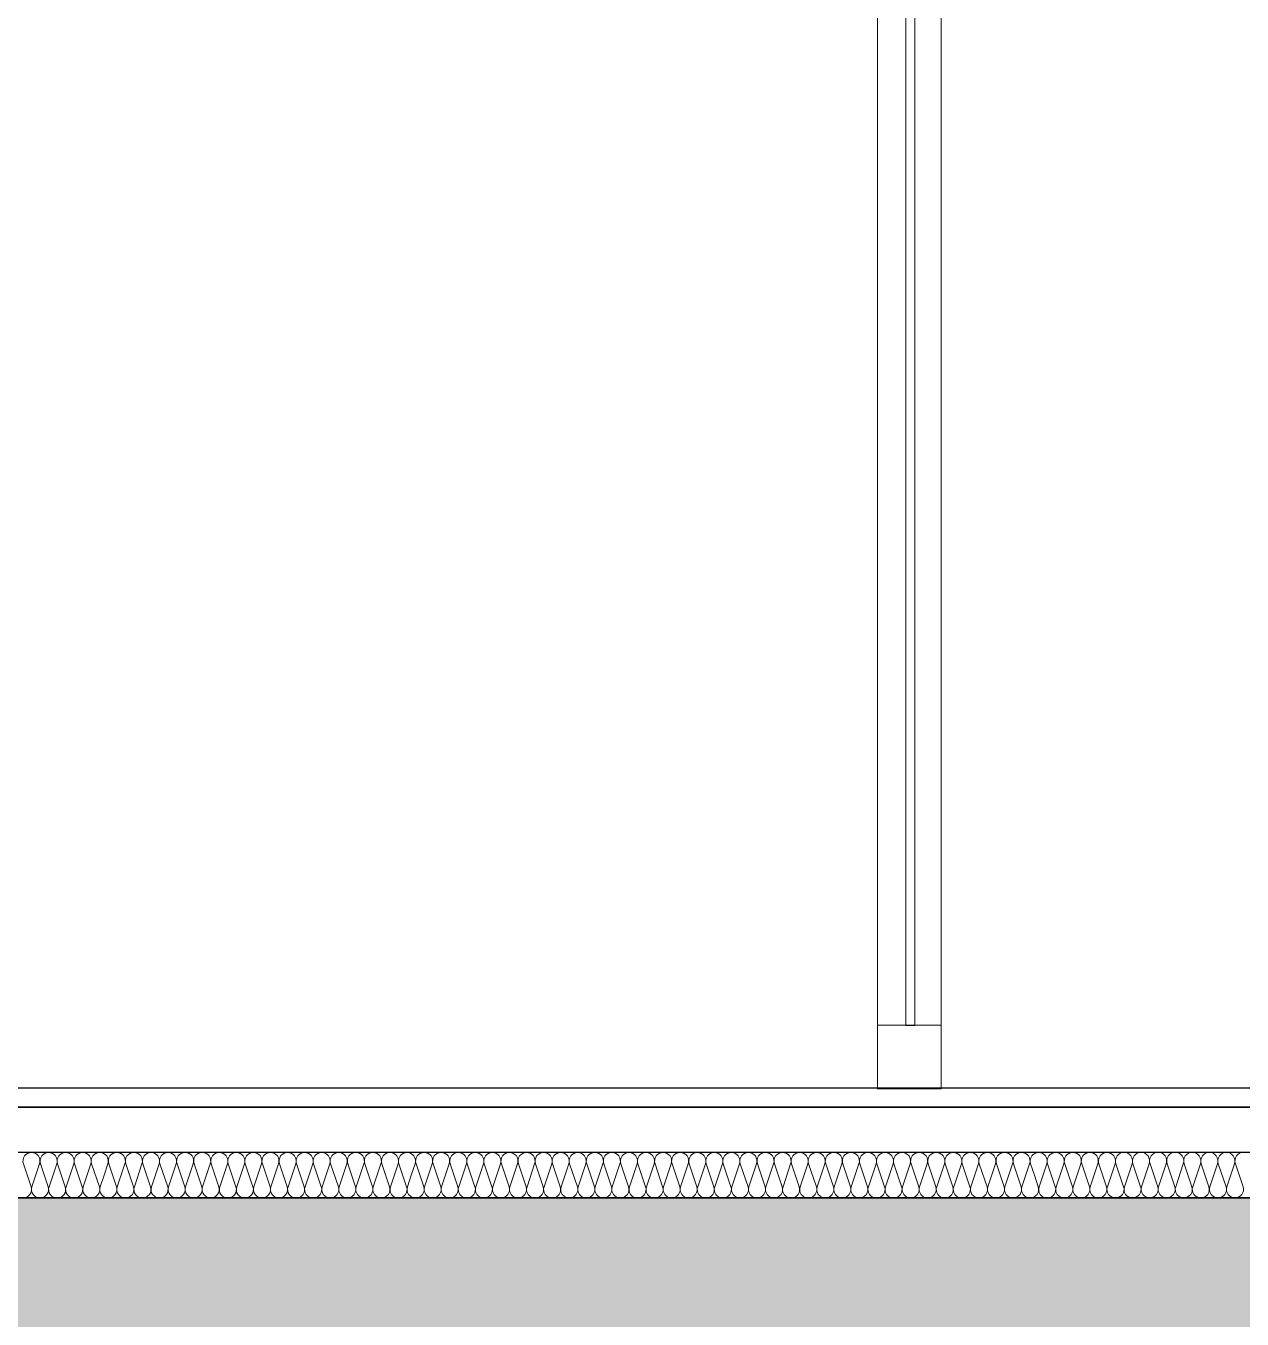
# Model space of a CAD drawing. Header units: metres. Extents: x 1838950 to 1842843, y 5171318 to 5174224.
# Drawn here: x 1841205.13 to 1841206.465, y 5171396.759 to 5171398.179 of the extents above; entities that cross this region are included whole.
import ezdxf

# ---------------------------------------------------------------- set-up
doc = ezdxf.new("R2010")
doc.units = ezdxf.units.M
doc.header["$LTSCALE"] = 0.0254
doc.layers.add('00 CHAZAL Coupe A.5', color=7, linetype='Continuous', lineweight=18)

# ---------------------------------------------------------------- blocks, each defined once
blk = doc.blocks.new('Groupe-1882-1')
at = {"layer": '00 CHAZAL Coupe A.5', "color": 7, "linetype": 'Continuous', "lineweight": 13, "flags": 128}
for points in [[(1841205.1264, 5171396.8918, 0.511611), (1841205.1353, 5171396.9041), (1841205.1268, 5171396.9295, -0.511611), (1841205.1357, 5171396.9418, -0.511611), (1841205.1446, 5171396.9295), (1841205.1362, 5171396.9041, 0.511611), (1841205.1451, 5171396.8918, 0.511611), (1841205.154, 5171396.9041), (1841205.1456, 5171396.9295, -0.511611), (1841205.1545, 5171396.9418, -0.511611), (1841205.1634, 5171396.9295), (1841205.155, 5171396.9041, 0.511611), (1841205.1639, 5171396.8918, 0.511611), (1841205.1728, 5171396.9041), (1841205.1643, 5171396.9295, -0.511611), (1841205.1732, 5171396.9418, -0.511611), (1841205.1821, 5171396.9295), (1841205.1737, 5171396.9041, 0.511611), (1841205.1826, 5171396.8918, 0.511611), (1841205.1915, 5171396.9041), (1841205.1831, 5171396.9295, -0.511611), (1841205.192, 5171396.9418, -0.511611), (1841205.2009, 5171396.9295), (1841205.1925, 5171396.9041, 0.511611), (1841205.2014, 5171396.8918, 0.511611), (1841205.2103, 5171396.9041), (1841205.2018, 5171396.9295, -0.511611), (1841205.2107, 5171396.9418, -0.511611), (1841205.2196, 5171396.9295), (1841205.2154, 5171396.9168)], [(1841205.2154, 5171396.9168), (1841205.2112, 5171396.9041, 0.511611), (1841205.2201, 5171396.8918, 0.511611), (1841205.229, 5171396.9041), (1841205.2206, 5171396.9295, -0.511611), (1841205.2295, 5171396.9418, -0.511611), (1841205.2384, 5171396.9295), (1841205.23, 5171396.9041, 0.511611), (1841205.2389, 5171396.8918, 0.511611), (1841205.2478, 5171396.9041), (1841205.2393, 5171396.9295, -0.511611), (1841205.2482, 5171396.9418, -0.511611), (1841205.2571, 5171396.9295), (1841205.2487, 5171396.9041, 0.511611), (1841205.2576, 5171396.8918, 0.511611), (1841205.2665, 5171396.9041), (1841205.2581, 5171396.9295, -0.511611), (1841205.267, 5171396.9418, -0.511611), (1841205.2759, 5171396.9295), (1841205.2675, 5171396.9041, 0.511611), (1841205.2764, 5171396.8918, 0.511611), (1841205.2853, 5171396.9041), (1841205.2768, 5171396.9295, -0.511611), (1841205.2857, 5171396.9418, -0.511611), (1841205.2946, 5171396.9295), (1841205.2862, 5171396.9041, 0.511611), (1841205.2951, 5171396.8918, 0.511611), (1841205.304, 5171396.9041), (1841205.2956, 5171396.9295, -0.511611), (1841205.3045, 5171396.9418, -0.511611), (1841205.3134, 5171396.9295), (1841205.305, 5171396.9041, 0.511611), (1841205.3139, 5171396.8918, 0.511611), (1841205.3228, 5171396.9041), (1841205.3143, 5171396.9295, -0.511611), (1841205.3232, 5171396.9418, -0.511611), (1841205.3321, 5171396.9295), (1841205.3237, 5171396.9041, 0.511611), (1841205.3326, 5171396.8918, 0.511611), (1841205.3415, 5171396.9041), (1841205.3331, 5171396.9295, -0.511611), (1841205.342, 5171396.9418, -0.511611), (1841205.3509, 5171396.9295), (1841205.3425, 5171396.9041, 0.511611), (1841205.3514, 5171396.8918, 0.511611), (1841205.3603, 5171396.9041), (1841205.3518, 5171396.9295, -0.511611), (1841205.3607, 5171396.9418, -0.511611), (1841205.3696, 5171396.9295), (1841205.3612, 5171396.9041, 0.511611), (1841205.3701, 5171396.8918, 0.511611), (1841205.379, 5171396.9041), (1841205.3706, 5171396.9295, -0.511611), (1841205.3795, 5171396.9418, -0.511611), (1841205.3884, 5171396.9295), (1841205.38, 5171396.9041, 0.511611), (1841205.3889, 5171396.8918, 0.511611), (1841205.3978, 5171396.9041), (1841205.3893, 5171396.9295, -0.511611), (1841205.3982, 5171396.9418, -0.511611), (1841205.4071, 5171396.9295), (1841205.3987, 5171396.9041, 0.511611), (1841205.4076, 5171396.8918, 0.511611), (1841205.4165, 5171396.9041), (1841205.4081, 5171396.9295, -0.511611), (1841205.417, 5171396.9418, -0.511611), (1841205.4259, 5171396.9295), (1841205.4175, 5171396.9041, 0.511611), (1841205.4264, 5171396.8918, 0.511611), (1841205.4353, 5171396.9042), (1841205.4268, 5171396.9295, -0.511611), (1841205.4357, 5171396.9418, -0.511611), (1841205.4446, 5171396.9295), (1841205.4362, 5171396.9042, 0.511611), (1841205.4451, 5171396.8918, 0.511611), (1841205.454, 5171396.9042), (1841205.4456, 5171396.9295, -0.511611), (1841205.4545, 5171396.9418, -0.511611), (1841205.4634, 5171396.9295), (1841205.455, 5171396.9042, 0.511611), (1841205.4639, 5171396.8918, 0.511611), (1841205.4728, 5171396.9042), (1841205.4643, 5171396.9295, -0.511611), (1841205.4732, 5171396.9418, -0.511611), (1841205.4821, 5171396.9295), (1841205.4737, 5171396.9042, 0.511611), (1841205.4826, 5171396.8918, 0.511611), (1841205.4915, 5171396.9042), (1841205.4831, 5171396.9295, -0.511611), (1841205.492, 5171396.9418, -0.511611), (1841205.5009, 5171396.9295), (1841205.4925, 5171396.9042, 0.511611), (1841205.5014, 5171396.8918, 0.511611), (1841205.5103, 5171396.9042), (1841205.5018, 5171396.9295, -0.511611), (1841205.5107, 5171396.9418, -0.511611), (1841205.5196, 5171396.9295), (1841205.5112, 5171396.9042, 0.511611), (1841205.5201, 5171396.8918, 0.511611), (1841205.529, 5171396.9042), (1841205.5206, 5171396.9295, -0.511611), (1841205.5295, 5171396.9418, -0.511611), (1841205.5384, 5171396.9295), (1841205.53, 5171396.9042, 0.511611), (1841205.5389, 5171396.8918, 0.511611), (1841205.5478, 5171396.9042), (1841205.5393, 5171396.9295, -0.511611), (1841205.5482, 5171396.9418, -0.511611), (1841205.5571, 5171396.9295), (1841205.5529, 5171396.9168)], [(1841205.5529, 5171396.9168), (1841205.5487, 5171396.9042, 0.511611), (1841205.5576, 5171396.8918, 0.511611), (1841205.5665, 5171396.9042), (1841205.5581, 5171396.9295, -0.511611), (1841205.567, 5171396.9418, -0.511611), (1841205.5759, 5171396.9295), (1841205.5675, 5171396.9042, 0.511611), (1841205.5764, 5171396.8918, 0.511611), (1841205.5853, 5171396.9042), (1841205.5768, 5171396.9295, -0.511611), (1841205.5857, 5171396.9418, -0.511611), (1841205.5946, 5171396.9295), (1841205.5862, 5171396.9042, 0.511611), (1841205.5951, 5171396.8918, 0.511611), (1841205.604, 5171396.9042), (1841205.5956, 5171396.9295, -0.511611), (1841205.6045, 5171396.9418, -0.511611), (1841205.6134, 5171396.9295), (1841205.605, 5171396.9042, 0.511611), (1841205.6139, 5171396.8918, 0.511611), (1841205.6228, 5171396.9042), (1841205.6143, 5171396.9295, -0.511611), (1841205.6232, 5171396.9418, -0.511611), (1841205.6321, 5171396.9295), (1841205.6237, 5171396.9042, 0.511611), (1841205.6326, 5171396.8918, 0.511611), (1841205.6415, 5171396.9042), (1841205.6331, 5171396.9295, -0.511611), (1841205.642, 5171396.9418, -0.511611), (1841205.6509, 5171396.9295), (1841205.6425, 5171396.9042, 0.511611), (1841205.6514, 5171396.8918, 0.511611), (1841205.6603, 5171396.9042), (1841205.6518, 5171396.9295, -0.511611), (1841205.6607, 5171396.9418, -0.511611), (1841205.6696, 5171396.9295), (1841205.6612, 5171396.9042, 0.511611), (1841205.6701, 5171396.8918, 0.511611), (1841205.679, 5171396.9042), (1841205.6706, 5171396.9295, -0.511611), (1841205.6795, 5171396.9418, -0.511611), (1841205.6884, 5171396.9295), (1841205.68, 5171396.9042, 0.511611), (1841205.6889, 5171396.8918, 0.511611), (1841205.6978, 5171396.9042), (1841205.6893, 5171396.9295, -0.511611), (1841205.6982, 5171396.9418, -0.511611), (1841205.7071, 5171396.9295), (1841205.6987, 5171396.9042, 0.511611), (1841205.7076, 5171396.8918, 0.511611), (1841205.7165, 5171396.9042), (1841205.7081, 5171396.9295, -0.511611), (1841205.717, 5171396.9418, -0.511611), (1841205.7259, 5171396.9295), (1841205.7175, 5171396.9042, 0.511611), (1841205.7264, 5171396.8918, 0.511611), (1841205.7353, 5171396.9042), (1841205.7268, 5171396.9295, -0.511611), (1841205.7357, 5171396.9418, -0.511611), (1841205.7446, 5171396.9295), (1841205.7362, 5171396.9042, 0.511611), (1841205.7451, 5171396.8918, 0.511611), (1841205.754, 5171396.9042), (1841205.7456, 5171396.9295, -0.511611), (1841205.7545, 5171396.9418, -0.511611), (1841205.7634, 5171396.9295), (1841205.755, 5171396.9042, 0.511611), (1841205.7639, 5171396.8918, 0.511611), (1841205.7728, 5171396.9042), (1841205.7643, 5171396.9295, -0.511611), (1841205.7732, 5171396.9418, -0.511611), (1841205.7821, 5171396.9295), (1841205.7737, 5171396.9042, 0.511611), (1841205.7826, 5171396.8918, 0.511611), (1841205.7915, 5171396.9042), (1841205.7831, 5171396.9295, -0.511611), (1841205.792, 5171396.9418, -0.511611), (1841205.8009, 5171396.9295), (1841205.7925, 5171396.9042, 0.511611), (1841205.8014, 5171396.8918, 0.511611), (1841205.8103, 5171396.9042), (1841205.8018, 5171396.9295, -0.511611), (1841205.8107, 5171396.9418, -0.511611), (1841205.8196, 5171396.9295), (1841205.8112, 5171396.9042, 0.511611), (1841205.8201, 5171396.8918, 0.511611), (1841205.829, 5171396.9042), (1841205.8206, 5171396.9295, -0.511611), (1841205.8295, 5171396.9418, -0.511611), (1841205.8384, 5171396.9295), (1841205.83, 5171396.9042, 0.511611), (1841205.8389, 5171396.8918, 0.511611), (1841205.8478, 5171396.9042), (1841205.8393, 5171396.9295, -0.511611), (1841205.8482, 5171396.9418, -0.511611), (1841205.8571, 5171396.9295), (1841205.8487, 5171396.9042, 0.511611), (1841205.8576, 5171396.8918, 0.511611), (1841205.8665, 5171396.9042), (1841205.8581, 5171396.9295, -0.511611), (1841205.867, 5171396.9418, -0.511611), (1841205.8759, 5171396.9295), (1841205.8675, 5171396.9042, 0.511611), (1841205.8764, 5171396.8918, 0.511611), (1841205.8853, 5171396.9042), (1841205.8768, 5171396.9295, -0.511611), (1841205.8857, 5171396.9418, -0.511611), (1841205.8946, 5171396.9295), (1841205.8862, 5171396.9042, 0.511611), (1841205.8951, 5171396.8918)], [(1841205.8951, 5171396.8918, 0.511611), (1841205.904, 5171396.9042), (1841205.8956, 5171396.9295, -0.511611), (1841205.9045, 5171396.9418, -0.511611), (1841205.9134, 5171396.9295), (1841205.905, 5171396.9042, 0.511611), (1841205.9139, 5171396.8918, 0.511611), (1841205.9228, 5171396.9042), (1841205.9143, 5171396.9295, -0.511611), (1841205.9232, 5171396.9418, -0.511611), (1841205.9321, 5171396.9295), (1841205.9237, 5171396.9042, 0.511611), (1841205.9326, 5171396.8918, 0.511611), (1841205.9415, 5171396.9042), (1841205.9331, 5171396.9295, -0.511611), (1841205.942, 5171396.9418, -0.511611), (1841205.9509, 5171396.9295), (1841205.9425, 5171396.9042, 0.511611), (1841205.9514, 5171396.8918, 0.511611), (1841205.9603, 5171396.9042), (1841205.9518, 5171396.9295, -0.511611), (1841205.9607, 5171396.9418, -0.511611), (1841205.9696, 5171396.9295), (1841205.9612, 5171396.9042, 0.511611), (1841205.9701, 5171396.8918, 0.511611), (1841205.979, 5171396.9042), (1841205.9706, 5171396.9295, -0.511611), (1841205.9795, 5171396.9418, -0.511611), (1841205.9884, 5171396.9295), (1841205.98, 5171396.9042, 0.511611), (1841205.9889, 5171396.8918, 0.511611), (1841205.9978, 5171396.9042), (1841205.9893, 5171396.9295, -0.511611), (1841205.9982, 5171396.9418, -0.511611), (1841206.0071, 5171396.9295), (1841205.9987, 5171396.9042, 0.511611), (1841206.0076, 5171396.8918, 0.511611), (1841206.0165, 5171396.9042), (1841206.0081, 5171396.9295, -0.511611), (1841206.017, 5171396.9418, -0.511611), (1841206.0259, 5171396.9295), (1841206.0175, 5171396.9042, 0.511611), (1841206.0264, 5171396.8918, 0.511611), (1841206.0353, 5171396.9042), (1841206.0268, 5171396.9295, -0.511611), (1841206.0357, 5171396.9418, -0.511611), (1841206.0446, 5171396.9295), (1841206.0362, 5171396.9042, 0.511611), (1841206.0451, 5171396.8918, 0.511611), (1841206.054, 5171396.9042), (1841206.0456, 5171396.9295, -0.511611), (1841206.0545, 5171396.9418, -0.511611), (1841206.0634, 5171396.9295), (1841206.055, 5171396.9042, 0.511611), (1841206.0639, 5171396.8918, 0.511611), (1841206.0728, 5171396.9042), (1841206.0643, 5171396.9295, -0.511611), (1841206.0732, 5171396.9418, -0.511611), (1841206.0821, 5171396.9295), (1841206.0737, 5171396.9042, 0.511611), (1841206.0826, 5171396.8918, 0.511611), (1841206.0915, 5171396.9042), (1841206.0831, 5171396.9295, -0.511611), (1841206.092, 5171396.9418, -0.511611), (1841206.1009, 5171396.9295), (1841206.0925, 5171396.9042, 0.511611), (1841206.1014, 5171396.8918, 0.511611), (1841206.1103, 5171396.9042), (1841206.1018, 5171396.9295, -0.511611), (1841206.1107, 5171396.9418, -0.511611), (1841206.1196, 5171396.9295), (1841206.1112, 5171396.9042, 0.511611), (1841206.1201, 5171396.8918, 0.511611), (1841206.129, 5171396.9042), (1841206.1206, 5171396.9295, -0.511611), (1841206.1295, 5171396.9418, -0.511611), (1841206.1384, 5171396.9295), (1841206.13, 5171396.9042, 0.511611), (1841206.1389, 5171396.8918, 0.511611), (1841206.1478, 5171396.9042), (1841206.1393, 5171396.9295, -0.511611), (1841206.1482, 5171396.9418, -0.511611), (1841206.1571, 5171396.9295), (1841206.1487, 5171396.9042, 0.511611), (1841206.1576, 5171396.8918, 0.511611), (1841206.1665, 5171396.9042), (1841206.1581, 5171396.9295, -0.511611), (1841206.167, 5171396.9418, -0.511611), (1841206.1759, 5171396.9295), (1841206.1675, 5171396.9042, 0.511611), (1841206.1764, 5171396.8918, 0.511611), (1841206.1853, 5171396.9042), (1841206.1768, 5171396.9295, -0.511611), (1841206.1857, 5171396.9418, -0.511611), (1841206.1946, 5171396.9295), (1841206.1862, 5171396.9042, 0.511611), (1841206.1951, 5171396.8918, 0.511611), (1841206.204, 5171396.9042), (1841206.1956, 5171396.9295, -0.511611), (1841206.2045, 5171396.9418, -0.511611), (1841206.2134, 5171396.9295), (1841206.205, 5171396.9042, 0.511611), (1841206.2139, 5171396.8918, 0.511611), (1841206.2228, 5171396.9042), (1841206.2143, 5171396.9295, -0.511611), (1841206.2232, 5171396.9418, -0.511611), (1841206.2321, 5171396.9295), (1841206.2237, 5171396.9042, 0.511611), (1841206.2326, 5171396.8918, 0.511611), (1841206.2415, 5171396.9042), (1841206.2373, 5171396.9169)], [(1841206.2373, 5171396.9169), (1841206.2331, 5171396.9295, -0.511611), (1841206.242, 5171396.9418, -0.511611), (1841206.2509, 5171396.9295), (1841206.2425, 5171396.9042, 0.511611), (1841206.2514, 5171396.8918, 0.511611), (1841206.2603, 5171396.9042), (1841206.2518, 5171396.9295, -0.511611), (1841206.2607, 5171396.9418, -0.511611), (1841206.2696, 5171396.9295), (1841206.2612, 5171396.9042, 0.511611), (1841206.2701, 5171396.8918, 0.511611), (1841206.279, 5171396.9042), (1841206.2706, 5171396.9295, -0.511611), (1841206.2795, 5171396.9418, -0.511611), (1841206.2884, 5171396.9295), (1841206.28, 5171396.9042, 0.511611), (1841206.2889, 5171396.8918, 0.511611), (1841206.2978, 5171396.9042), (1841206.2893, 5171396.9295, -0.511611), (1841206.2982, 5171396.9418, -0.511611), (1841206.3071, 5171396.9295), (1841206.2987, 5171396.9042, 0.511611), (1841206.3076, 5171396.8918, 0.511611), (1841206.3165, 5171396.9042), (1841206.3081, 5171396.9295, -0.511611), (1841206.317, 5171396.9418, -0.511611), (1841206.3259, 5171396.9295), (1841206.3175, 5171396.9042, 0.511611), (1841206.3264, 5171396.8919, 0.511611), (1841206.3353, 5171396.9042), (1841206.3268, 5171396.9295, -0.511611), (1841206.3357, 5171396.9419, -0.511611), (1841206.3446, 5171396.9295), (1841206.3362, 5171396.9042, 0.511611), (1841206.3451, 5171396.8919, 0.511611), (1841206.354, 5171396.9042), (1841206.3456, 5171396.9295, -0.511611), (1841206.3545, 5171396.9419, -0.511611), (1841206.3634, 5171396.9295), (1841206.355, 5171396.9042, 0.511611), (1841206.3639, 5171396.8919, 0.511611), (1841206.3728, 5171396.9042), (1841206.3643, 5171396.9295, -0.511611), (1841206.3732, 5171396.9419, -0.511611), (1841206.3821, 5171396.9295), (1841206.3737, 5171396.9042, 0.511611), (1841206.3826, 5171396.8919, 0.511611), (1841206.3915, 5171396.9042), (1841206.3831, 5171396.9295, -0.511611), (1841206.392, 5171396.9419, -0.511611), (1841206.4009, 5171396.9295), (1841206.3925, 5171396.9042, 0.511611), (1841206.4014, 5171396.8919, 0.511611), (1841206.4103, 5171396.9042), (1841206.4018, 5171396.9295, -0.511611), (1841206.4107, 5171396.9419, -0.511611), (1841206.4196, 5171396.9295), (1841206.4112, 5171396.9042, 0.511611), (1841206.4201, 5171396.8919, 0.511611), (1841206.429, 5171396.9042), (1841206.4206, 5171396.9295, -0.511611), (1841206.4295, 5171396.9419, -0.511611), (1841206.4384, 5171396.9295), (1841206.43, 5171396.9042, 0.511611), (1841206.4389, 5171396.8919, 0.511611), (1841206.4478, 5171396.9042), (1841206.4393, 5171396.9295, -0.511611), (1841206.4482, 5171396.9419, -0.511611), (1841206.4571, 5171396.9295), (1841206.4487, 5171396.9042, 0.511611), (1841206.4576, 5171396.8919, 0.511611), (1841206.4665, 5171396.9042), (1841206.4581, 5171396.9295, -0.511611), (1841206.467, 5171396.9419, -0.511611)]]:
    blk.add_lwpolyline(points, format="xyb", dxfattribs=at)

msp = doc.modelspace()

# ---------------------------------------------------------------- hatches: boundary and pattern name
at = {"layer": '00 CHAZAL Coupe A.5', "linetype": 'Continuous', "lineweight": 0, "true_color": 0xaaaaaa}
h = msp.add_hatch(color=253, dxfattribs=at)
h.paths.add_polyline_path([(1841218.0951, 5171406.0067), (1841217.9351, 5171406.0067), (1841217.9351, 5171405.8743), (1841217.9351, 5171405.8743), (1841217.9351, 5171405.3122), (1841216.7955, 5171405.3122), (1841216.7955, 5171406.1927), (1841216.6155, 5171406.1927), (1841216.6155, 5171406.1921), (1841215.0579, 5171406.1921), (1841215.0579, 5171405.9921), (1841216.6155, 5171405.9921), (1841216.6155, 5171405.4454), (1841216.6155, 5171405.4454), (1841216.6155, 5171404.9154), (1841216.6155, 5171405.4451), (1841216.6155, 5171396.212), (1841216.7937, 5171396.212), (1841216.7937, 5171396.272), (1841216.7955, 5171396.272), (1841216.7955, 5171396.662), (1841218.6937, 5171396.662), (1841218.6937, 5171394.022), (1841216.6155, 5171394.022), (1841216.6155, 5171393.7166), (1841216.6137, 5171393.7166), (1841216.6137, 5171393.571), (1841216.7955, 5171393.571), (1841216.7955, 5171393.8023), (1841218.6937, 5171393.8023), (1841218.6937, 5171391.381), (1841216.6155, 5171391.381), (1841216.6155, 5171390.6854), (1841216.6156, 5171390.6854), (1841216.6156, 5171389.981), (1841214.7649, 5171389.981), (1841214.7649, 5171390.9682), (1841214.7648, 5171390.9682), (1841214.7648, 5171396.8922), (1841214.5848, 5171396.8922), (1841214.5848, 5171396.892), (1841211.438, 5171396.892), (1841211.438, 5171396.892), (1841209.4576, 5171396.892), (1841209.4576, 5171396.892), (1841203.8519, 5171396.892), (1841203.8519, 5171396.9671), (1841203.7105, 5171396.9671), (1841203.7105, 5171396.8732), (1841203.7107, 5171396.8732), (1841203.7107, 5171396.786), (1841202.5629, 5171396.786), (1841202.5629, 5171396.7871), (1841202.4959, 5171396.786), (1841202.4959, 5171396.8024), (1841202.4949, 5171396.8024), (1841202.4949, 5171396.8917), (1841202.4945, 5171396.8917), (1841202.4945, 5171396.9673), (1841202.2949, 5171396.9673), (1841202.2949, 5171396.8542), (1841202.2953, 5171396.8542), (1841202.2953, 5171396.6997), (1841202.2949, 5171396.6997), (1841202.2949, 5171390.2944), (1841202.4949, 5171390.3574), (1841202.4949, 5171391.231), (1841202.4952, 5171391.231), (1841202.4952, 5171391.251), (1841214.5848, 5171391.251), (1841214.5848, 5171389.581), (1841216.7955, 5171389.581), (1841216.7955, 5171391.251), (1841224.2749, 5171391.251), (1841224.2749, 5171390.4504), (1841224.4551, 5171390.505), (1841224.4551, 5171391.381), (1841218.8737, 5171391.381), (1841218.8737, 5171393.8023), (1841219.7929, 5171393.8023), (1841224.4551, 5171393.8514), (1841224.4551, 5171394.1719), (1841222.7637, 5171394.1719), (1841219.783, 5171394.022), (1841218.8737, 5171394.022), (1841218.8737, 5171396.662), (1841224.4551, 5171396.662), (1841224.4551, 5171396.892), (1841216.7955, 5171396.892), (1841216.7955, 5171399.4847), (1841216.7959, 5171399.4847), (1841216.7959, 5171399.4822), (1841217.9351, 5171399.4822), (1841217.9351, 5171399.1626), (1841218.0957, 5171399.1626), (1841218.0957, 5171399.4822), (1841224.4551, 5171399.4822), (1841224.4551, 5171399.7322), (1841216.7955, 5171399.7322), (1841216.7955, 5171402.2722), (1841217.9351, 5171402.2722), (1841217.9351, 5171401.9526), (1841218.0957, 5171401.9526), (1841218.0957, 5171402.2722), (1841224.4551, 5171402.2722), (1841224.4551, 5171402.8722), (1841224.2751, 5171402.8722), (1841224.2751, 5171402.5222), (1841218.0951, 5171402.5222), (1841218.0951, 5171402.7399), (1841217.9351, 5171402.7466), (1841217.9351, 5171402.5225), (1841216.7955, 5171402.5225), (1841216.7955, 5171405.0922), (1841217.9351, 5171405.0922), (1841217.9351, 5171404.983), (1841217.9343, 5171404.983), (1841217.9343, 5171404.8998), (1841218.0951, 5171404.8998)])
h.paths.add_polyline_path([(1841214.5848, 5171396.522), (1841214.5848, 5171394.0163), (1841212.4426, 5171393.9948), (1841212.4426, 5171393.9748), (1841212.2926, 5171393.9748), (1841212.2926, 5171393.9948), (1841209.5803, 5171394.022), (1841202.6449, 5171394.022), (1841202.6449, 5171393.992), (1841202.4949, 5171393.992), (1841202.4949, 5171396.5838), (1841203.8514, 5171396.5838), (1841203.8514, 5171396.662), (1841208.7803, 5171396.662), (1841208.7803, 5171396.522)])
h.paths.add_polyline_path([(1841214.5848, 5171393.8023), (1841214.5848, 5171391.3753), (1841212.4425, 5171391.3539), (1841212.4425, 5171391.3309), (1841212.2925, 5171391.3309), (1841212.2925, 5171391.3539), (1841209.5803, 5171391.381), (1841202.6449, 5171391.381), (1841202.6449, 5171391.351), (1841202.4949, 5171391.351), (1841202.4949, 5171393.8023)])

# ---------------------------------------------------------------- linework, layer by layer
at = {"layer": '00 CHAZAL Coupe A.5', "color": 7, "linetype": 'Continuous', "lineweight": 13, "flags": 128}
for points in [[(1841206.0649, 5171399.5112), (1841206.1349, 5171399.5112), (1841206.1349, 5171397.0116), (1841206.0649, 5171397.0116)], [(1841206.0961, 5171398.964), (1841206.1061, 5171398.964), (1841206.1061, 5171397.0813), (1841206.0961, 5171397.0813)], [(1841206.0649, 5171397.0816), (1841206.1349, 5171397.0816), (1841206.1349, 5171397.0116), (1841206.0649, 5171397.0116)]]:
    msp.add_lwpolyline(points, close=True, dxfattribs=at)
at = {"layer": '00 CHAZAL Coupe A.5', "color": 7, "linetype": 'Continuous', "lineweight": 25, "flags": 128}
for points in [[(1841203.8539, 5171397.0127), (1841214.7648, 5171397.0127), (1841214.7648, 5171396.9917), (1841203.8539, 5171396.9917)], [(1841203.8514, 5171396.9917), (1841214.7648, 5171396.9917), (1841214.7648, 5171396.9417), (1841203.8514, 5171396.9417)]]:
    msp.add_lwpolyline(points, close=True, dxfattribs=at)
at = {"layer": '00 CHAZAL Coupe A.5', "color": 7, "linetype": 'Continuous', "lineweight": 35, "flags": 128}
msp.add_lwpolyline([(1841202.2949, 5171390.2944), (1841202.2949, 5171396.6997), (1841202.2953, 5171396.6997), (1841202.2953, 5171396.8542), (1841202.2949, 5171396.8542), (1841202.2949, 5171396.9673), (1841202.4945, 5171396.9673), (1841202.4945, 5171396.8917), (1841202.4949, 5171396.8917), (1841202.4949, 5171396.8024), (1841202.4959, 5171396.8024), (1841202.4959, 5171396.786), (1841202.5629, 5171396.7871), (1841202.5629, 5171396.786), (1841203.7107, 5171396.786), (1841203.7107, 5171396.8732), (1841203.7105, 5171396.8732), (1841203.7105, 5171396.9671), (1841203.8519, 5171396.9671), (1841203.8519, 5171396.892), (1841209.4576, 5171396.892)], dxfattribs=at)

# ---------------------------------------------------------------- block references
at = {"layer": '00 CHAZAL Coupe A.5', "color": 7}
msp.add_blockref('Groupe-1882-1', (0, 0), dxfattribs=at)

doc.saveas('drawing.dxf')
